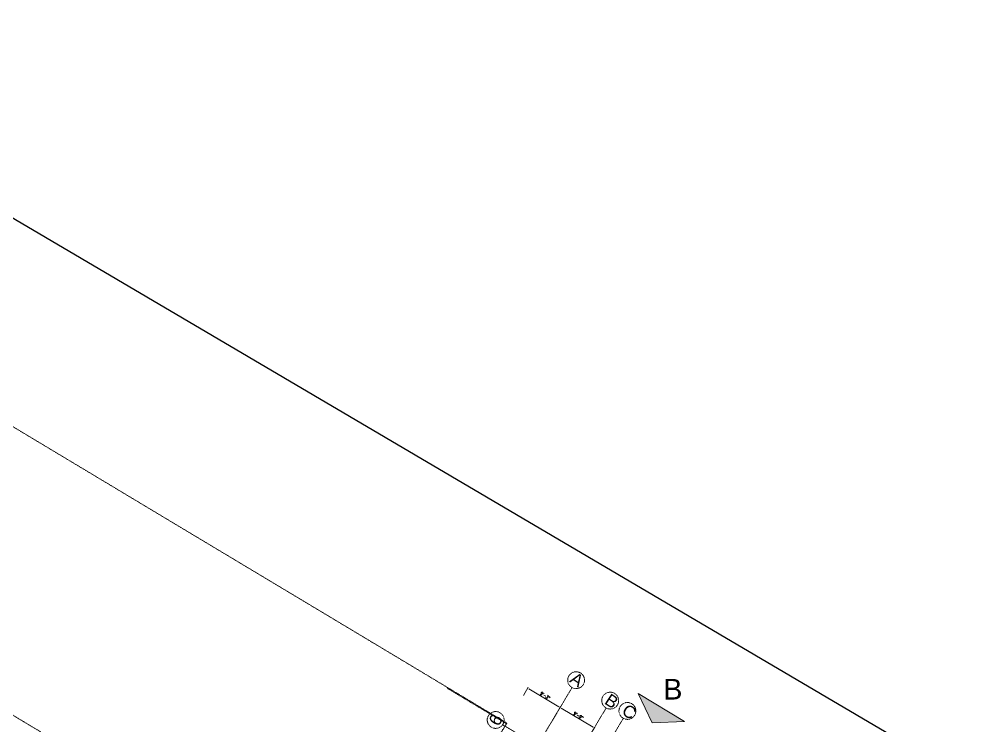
# Model space of a CAD drawing. Header units: inches. Extents: x -110725 to 51121, y 8404 to 44825.
# Drawn here: x -62579 to -59733, y 24312 to 26391 of the extents above; entities that cross this region are included whole.
import ezdxf

# ---------------------------------------------------------------- set-up
doc = ezdxf.new("R2010")
doc.units = ezdxf.units.IN
doc.header["$LTSCALE"] = 0.1
doc.header["$MEASUREMENT"] = 0
doc.linetypes.add('CENTER', pattern=[2, 1.25, -0.25, 0.25, -0.25])
doc.linetypes.add('DASHED', pattern=[0.75, 0.5, -0.25])
doc.layers.get('Defpoints').update_dxf_attribs({"lineweight": 0})
doc.layers.add('building', color=6, linetype='Continuous')
doc.layers.add('GFW', color=5, linetype='Continuous')
for name, color, linetype, lineweight in [('dim', 252, 'Continuous', 0), ('GRID', 8, 'CENTER', 0), ('HATCH', 5, 'Continuous', 5), ('TEXT', 3, 'Continuous', 0)]:
    doc.layers.add(name, color=color, linetype=linetype, lineweight=lineweight)
doc.styles.add('as', font='arial.ttf')
doc.styles.add('ATIF', font='arial.ttf')
doc.styles.add('WORKING', font='romans.shx', dxfattribs={"width": 0.75})
doc.dimstyles.new('1-8', dxfattribs={"dimtxt": 6, "dimasz": 6, "dimexe": 3, "dimexo": 1, "dimgap": 2, "dimtad": 1, "dimdec": 1, "dimzin": 3, "dimdsep": 46, "dimlunit": 4, "dimtxsty": 'WORKING', "dimcen": 2, "dimdle": 3, "dimadec": 0, "dimazin": 0, "dimtfac": 0.75, "dimtdec": 1, "dimtofl": 0, "dimtmove": 1, "dimatfit": 0, "dimfxl": 4, "dimtolj": 1, "dimtzin": 0, "dimlwd": -1, "dimlwe": -1, "dimarcsym": 1})

# ---------------------------------------------------------------- blocks, each defined once
blk = doc.blocks.new('*D2882')
at = {"layer": 'Defpoints', "color": 0, "transparency": 16777216}
for p in [(-60999.6, 24343.3), (-60885.8, 24305.7), (-60899.2, 24283.2)]:
    blk.add_point(p, dxfattribs=at)
at = {"layer": 'dim', "color": 0, "transparency": 16777216}
for p, q in [((-60999, 24344.2), (-60984.6, 24368.4)), ((-60982.7, 24363.7), (-60889.2, 24307.7)), ((-60898.7, 24284.1), (-60884.2, 24308.3))]:
    blk.add_line(p, q, dxfattribs=at)
for points in [[(-60982.3, 24364.3), (-60983, 24363.2), (-60986.1, 24365.8)], [(-60888.9, 24308.3), (-60889.5, 24307.2), (-60885.8, 24305.7)]]:
    blk.add_solid(points, dxfattribs=at)
at = {"layer": 'dim', "color": 0, "transparency": 16777216, "insert": (-60932.2, 24342), "char_height": 9, "attachment_point": 5, "rotation": 329.0806, "style": 'WORKING'}
blk.add_mtext('\\A1;9\'-9"', dxfattribs=at)
blk = doc.blocks.new('*D2904')
at = {"layer": 'Defpoints', "color": 0, "transparency": 16777216}
for p in [(-61081.3, 24422.8), (-61094.8, 24400.4), (-60999.6, 24343.3)]:
    blk.add_point(p, dxfattribs=at)
at = {"layer": 'dim', "color": 0, "transparency": 16777216}
for p, q in [((-61094.3, 24401.2), (-61079.8, 24425.4)), ((-60989.6, 24367.8), (-61077.9, 24420.8)), ((-60999, 24344.2), (-60984.6, 24368.4))]:
    blk.add_line(p, q, dxfattribs=at)
for points in [[(-61077.6, 24421.3), (-61078.3, 24420.2), (-61081.3, 24422.8)], [(-60989.2, 24368.4), (-60989.9, 24367.3), (-60986.1, 24365.8)]]:
    blk.add_solid(points, dxfattribs=at)
at = {"layer": 'dim', "color": 0, "transparency": 16777216, "insert": (-61030, 24400.6), "char_height": 9, "attachment_point": 5, "rotation": 329.0806, "style": 'WORKING'}
blk.add_mtext('\\A1;9\'-3"', dxfattribs=at)

msp = doc.modelspace()

# ---------------------------------------------------------------- hatches: boundary and pattern name
at = {"layer": 'TEXT'}
msp.add_hatch(color=256, dxfattribs=at).paths.add_polyline_path([(-60756.66831, 24406.92111), (-60715.0784, 24320.67782), (-60619.40482, 24324.44489)])

# ---------------------------------------------------------------- linework, layer by layer
at = {"layer": 'building', "linetype": 'Continuous', "elevation": 1.07221}
msp.add_lwpolyline([(-67290.79351, 20306.54046), (-67349.00061, 20691.55207), (-67353.35831, 20787.09078), (-63899.11011, 26306.46684), (-63590.83053, 26390.86365), (-57533.64826, 22826.982), (-53931.72373, 20595.17907), (-53992.32589, 20283.36427), (-67290.79351, 20306.54046)], dxfattribs=at)
at = {"layer": 'GFW', "linetype": 'DASHED'}
for p in [(-61319.45336, 24423.87433), (-61618.94487, 23525.24825)]:
    msp.add_line(p, (-61143.74744, 24318.63571), dxfattribs=at)
at = {"layer": 'GRID'}
for p, q in [((-61364.5271, 23733.99307), (-60950.93873, 24424.51831)), ((-61264.17794, 23673.89267), (-60850.58957, 24364.41792)), ((-61202.76533, 23661.58869), (-60799.96808, 24334.09713)), ((-61155.56645, 24315.22378), (-61036.42944, 24243.86697))]:
    msp.add_line(p, q, dxfattribs=at)
for centre in [(-60939.07027, 24446.30646), (-60838.69954, 24386.1943), (-60788.07754, 24355.87437), (-61176.00813, 24329.28511)]:
    msp.add_circle(centre, 24.81095, dxfattribs=at)
at = {"layer": 'HATCH', "linetype": 'DASHED', "elevation": 27.16259}
for points in [[(-62671.57, 21460.89746), (-62574.07, 21460.89746), (-62574.07, 21451.89746), (-62406.07, 21451.89746), (-62406.07, 21460.89746), (-62308.57, 21460.89746), (-62308.57, 21617.45053), (-62257.57, 21617.45053), (-62257.57, 21728.45053), (-61637.44281, 21728.45053), (-61637.44281, 23494.36418), (-61142.97669, 24319.92255), (-63706.42486, 25857.0419)], [(-63194.82407, 24700.8616), (-62212.54868, 24112.52871), (-62356.36555, 23863.43058), (-62360.44281, 22010.34223), (-62537.3345, 21833.45053), (-62710.57, 21833.45053)]]:
    msp.add_lwpolyline(points, dxfattribs=at)
at = {"layer": 'TEXT'}
msp.add_lwpolyline([(-60619.40482, 24324.44489), (-60756.66831, 24406.92111), (-60715.0784, 24320.67782)], close=True, dxfattribs=at)

# ---------------------------------------------------------------- texts
at = {"layer": 'TEXT', "style": 'as'}
msp.add_text('B', height=60.75, dxfattribs=at).set_placement((-60682.55516, 24389.30566))
at = {"layer": 'TEXT', "char_height": 36, "attachment_point": 1, "style": 'ATIF'}
for s, insert, rotation in [('A', (-60940.85631, 24472.39957), 326.79599905), ('B', (-60838.57277, 24408.943), 326.79599905), ('C', (-60787.95077, 24378.62307), 326.79599905), ('6', (-61198.77161, 24326.28171), 60.36070751)]:
    msp.add_mtext_dynamic_manual_height_columns(s, width=30.9854961, gutter_width=15, heights=[0], dxfattribs=dict(at, insert=insert, rotation=rotation))

# ---------------------------------------------------------------- dimensions: what is measured, and where the dimension line sits
at = {"layer": 'dim'}
for p2, distance, picture, middle in [((-61094.78968, 24400.37535), -26.1614, '*D2904', (-61029.95254, 24400.61218)), ((-60899.21356, 24283.23552), 26.1614, '*D2882', (-60932.16448, 24342.04226))]:
    dim = msp.add_aligned_dim(p1=(-60999.56119, 24343.33848), p2=p2, distance=distance, dimstyle='1-8', override={"dimtxt": 9, "dimasz": 4}, dxfattribs=at)
    dim.commit()
    dim.dimension.update_dxf_attribs({"geometry": picture, "text_midpoint": middle})

doc.saveas('drawing.dxf')
